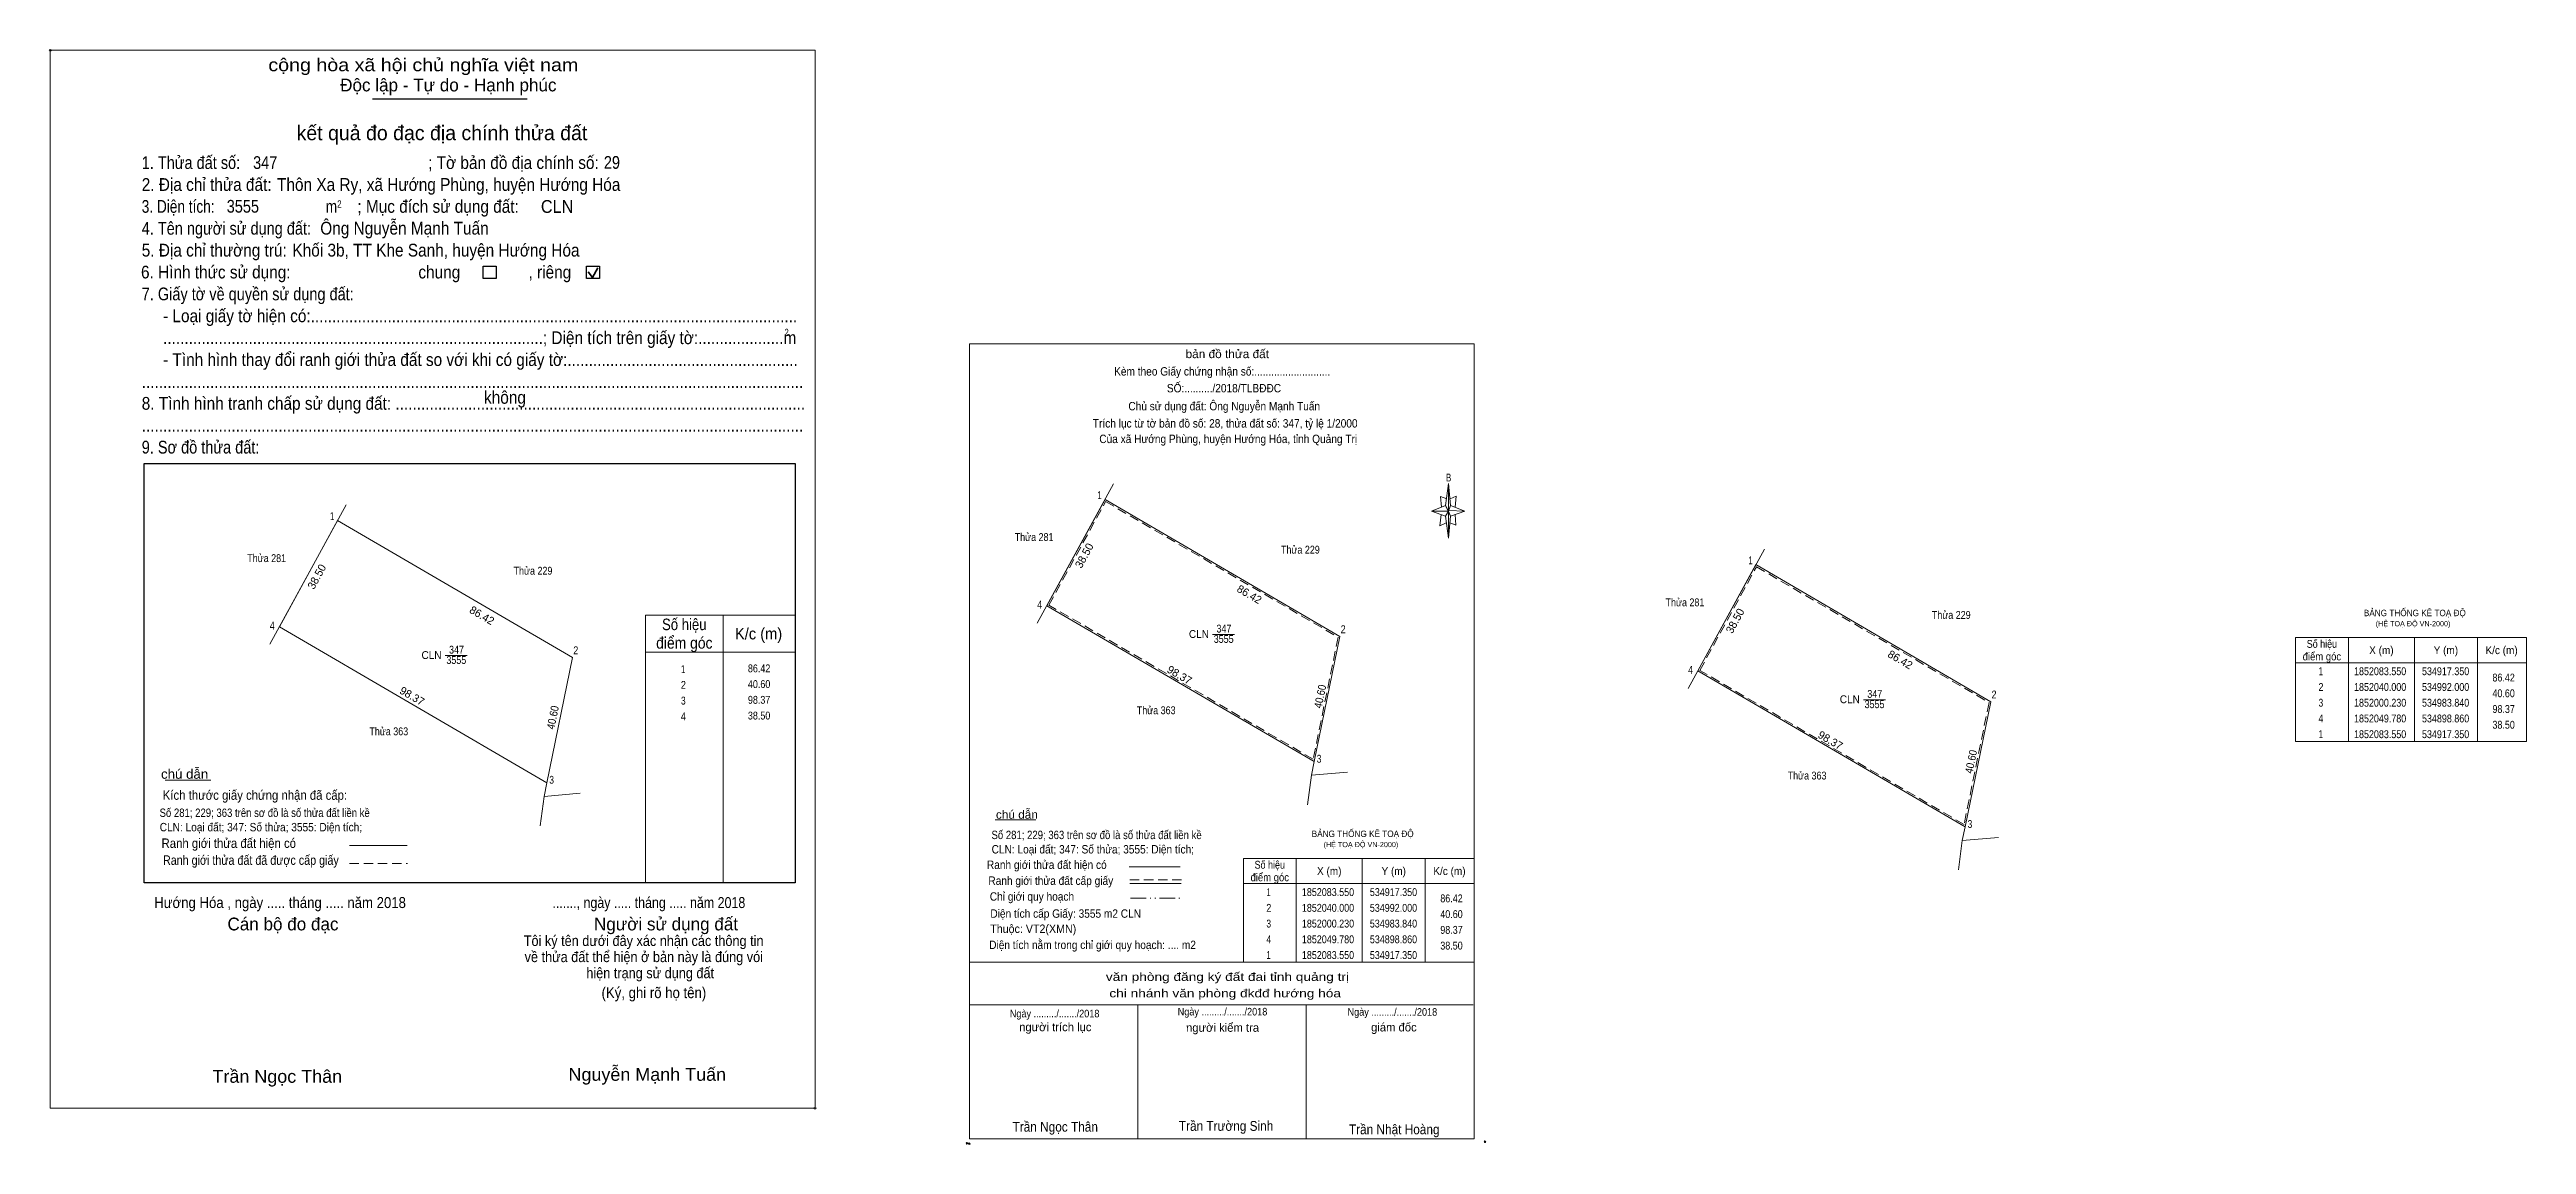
# Model space of a CAD drawing. Header units: metres. Extents: x 534375 to 535162, y 1851899 to 1852247.
import ezdxf
from ezdxf.enums import TextEntityAlignment as Align

# ---------------------------------------------------------------- set-up
doc = ezdxf.new("R2010")
doc.units = ezdxf.units.M
doc.header["$PDMODE"] = 32
doc.header["$PDSIZE"] = 0.5
doc.linetypes.add('DASH_DOUBLE_DOT', pattern=[9.2, 5, -1.2, 0.3, -1.2, 0.3, -1.2])
doc.linetypes.add('MEDIUM_DASHED', pattern=[4.5, 3, -1.5])
for name, color, linetype, lineweight in [('1', 7, 'Continuous', 13), ('10', 7, 'Continuous', 13), ('15', 7, 'Continuous', 13), ('17', 7, 'Continuous', 13), ('2', 7, 'Continuous', 25), ('5', 7, 'Continuous', 13), ('51', 7, 'Continuous', 13), ('6', 7, 'Continuous', 13), ('63', 7, 'Continuous', 13)]:
    doc.layers.add(name, color=color, linetype=linetype, lineweight=lineweight)

msp = doc.modelspace()

# ---------------------------------------------------------------- linework, layer by layer
at = {"layer": '1'}
for p, q in [((534445.14, 1852058.3), (534469.37, 1852102.55)), ((534689, 1852064.99), (534713.23, 1852109.24)), ((534895.83, 1852044.25), (534920.06, 1852088.5))]:
    msp.add_line(p, q, dxfattribs=at)
for points in [[(534710.52, 1852104.29), (534785.17, 1852060.74), (534777.01, 1852020.97), (534692.03, 1852070.52)], [(534466.66, 1852097.6), (534541.31, 1852054.05), (534533.15, 1852014.28), (534448.17, 1852063.83)], [(534917.35, 1852083.55), (534992, 1852040), (534983.84, 1852000.23), (534898.86, 1852049.78)]]:
    msp.add_lwpolyline(points, dxfattribs=at)
for points in [[(534710.52, 1852104.29), (534785.17, 1852060.74), (534777.01, 1852020.97), (534692.03, 1852070.52)], [(534466.66, 1852097.6), (534541.31, 1852054.05), (534533.15, 1852014.28), (534448.17, 1852063.83)], [(534917.35, 1852083.55), (534992, 1852040), (534983.84, 1852000.23), (534898.86, 1852049.78)]]:
    msp.add_lwpolyline(points, close=True, dxfattribs=at)
at = {"layer": '1', "linetype": 'MEDIUM_DASHED'}
for points in [[(534710.71, 1852103.6), (534784.61, 1852060.49), (534776.66, 1852021.75), (534692.7, 1852070.71)], [(534917.54, 1852082.86), (534991.44, 1852039.75), (534983.49, 1852001.01), (534899.53, 1852049.97)]]:
    msp.add_lwpolyline(points, close=True, dxfattribs=at)
at = {"layer": '10'}
for points in [[(534787.58, 1852017.62), (534776.12, 1852016.62), (534774.89, 1852007.29)], [(534543.72, 1852010.93), (534532.26, 1852009.93), (534531.03, 1852000.6)], [(534994.41, 1851996.88), (534982.95, 1851995.88), (534981.72, 1851986.55)]]:
    msp.add_lwpolyline(points, dxfattribs=at)
at = {"layer": '15'}
for p, q in [((534777.01, 1852020.97), (534776.12, 1852016.62)), ((534533.15, 1852014.28), (534532.26, 1852009.93)), ((534983.84, 1852000.23), (534982.95, 1851995.88))]:
    msp.add_line(p, q, dxfattribs=at)
at = {"layer": '17'}
for p, q in [((534411.86, 1852015.09), (534426.34, 1852015.09)), ((534675.63, 1852002.45), (534688.53, 1852002.45))]:
    msp.add_line(p, q, dxfattribs=at)
at = {"layer": '2'}
for p, q in [((534477.72, 1852231.56), (534526.86, 1852231.56)), ((534405.16, 1852115.65), (534612.05, 1852115.65)), ((534612.05, 1852115.65), (534612.05, 1851982.48))]:
    msp.add_line(p, q, dxfattribs=at)
at = {"layer": '2', "lineweight": 35}
for p, q in [((534546.26, 1852176.62), (534547.64, 1852174.82)), ((534547.64, 1852174.82), (534549.33, 1852177.83))]:
    msp.add_line(p, q, dxfattribs=at)
at = {"layer": '2', "lineweight": 13}
msp.add_lwpolyline([(534375.37, 1852246.97), (534618.38, 1852246.97), (534618.38, 1851910.85), (534375.37, 1851910.85)], close=True, dxfattribs=at)
at = {"layer": '2'}
for points in [[(534512.88, 1852178.42), (534517.06, 1852178.42), (534517.06, 1852174.52), (534512.88, 1852174.52)], [(534545.72, 1852178.42), (534549.89, 1852178.42), (534549.89, 1852174.52), (534545.72, 1852174.52)]]:
    msp.add_lwpolyline(points, close=True, dxfattribs=at)
msp.add_lwpolyline([(534612.05, 1851982.48), (534405.16, 1851982.48), (534405.16, 1852115.65)], dxfattribs=at)
for p in [(534375.37, 1852246.97), (534618.38, 1851910.85)]:
    msp.add_point(p, dxfattribs=at)
at = {"layer": '5'}
for p, q in [((534667.5, 1851901.07), (534667.5, 1852153.76)), ((534818.75, 1852102.33), (534819.64, 1852109.29)), ((534820.35, 1852102.33), (534824.81, 1852100.55)), ((534818.75, 1852098.95), (534814.29, 1852100.55)), ((534820.35, 1852098.95), (534819.64, 1852092)), ((534821.95, 1852096.09), (534820.17, 1852096.81)), ((534821.77, 1852099.49), (534821.95, 1852096.09)), ((534667.5, 1851957.21), (534827.88, 1851957.21)), ((534667.5, 1851943.66), (534827.52, 1851943.66)), ((534667.5, 1851943.66), (534827.52, 1851943.66)), ((534667.5, 1851943.66), (534827.52, 1851943.66)), ((534720.96, 1851901.07), (534720.96, 1851943.66)), ((534774.42, 1851901.07), (534774.42, 1851943.66))]:
    msp.add_line(p, q, dxfattribs=at)
for points in [[(534667.5, 1852153.76), (534827.88, 1852153.76), (534827.88, 1851901.07)], [(534819.64, 1852100.55), (534818.75, 1852102.33), (534814.29, 1852100.55)], [(534819.1, 1852104.47), (534817.14, 1852105.18), (534817.5, 1852101.8)], [(534820.17, 1852104.47), (534822.13, 1852105.36), (534821.77, 1852101.8)], [(534817.32, 1852099.49), (534816.97, 1852095.92), (534818.92, 1852096.81)], [(534819.64, 1852100.55), (534820.35, 1852098.95), (534824.81, 1852100.55)], [(534827.88, 1851901.07), (534667.5, 1851901.07), (534667.5, 1851943.66)]]:
    msp.add_lwpolyline(points, dxfattribs=at)
for points in [[(534819.64, 1852109.29), (534820.35, 1852102.33), (534819.64, 1852100.55)], [(534819.64, 1852100.55), (534814.29, 1852100.55), (534818.75, 1852102.33), (534820.35, 1852098.95), (534824.81, 1852100.55), (534819.64, 1852100.73)], [(534819.64, 1852100.55), (534819.64, 1852092), (534818.75, 1852098.95)]]:
    msp.add_lwpolyline(points, close=True, dxfattribs=at)
for p in [(534666.66, 1851899.7), (534667.37, 1851899.58)]:
    msp.add_point(p, dxfattribs=at)
at = {"layer": '51'}
for p, q in [((534710.52, 1852104.29), (534692.03, 1852070.52)), ((534466.66, 1852097.6), (534448.17, 1852063.83)), ((534917.35, 1852083.55), (534898.86, 1852049.78)), ((534692.03, 1852070.52), (534777.01, 1852020.97)), ((534448.17, 1852063.83), (534533.15, 1852014.28)), ((534898.86, 1852049.78), (534983.84, 1852000.23))]:
    msp.add_line(p, q, dxfattribs=at)
for points in [[(534710.52, 1852104.29), (534785.17, 1852060.74), (534777.01, 1852020.97)], [(534466.66, 1852097.6), (534541.31, 1852054.05), (534533.15, 1852014.28)], [(534917.35, 1852083.55), (534992, 1852040), (534983.84, 1852000.23)]]:
    msp.add_lwpolyline(points, dxfattribs=at)
at = {"layer": '6'}
for p, q in [((534470.47, 1851994.28), (534488.75, 1851994.28)), ((534718.16, 1851987.49), (534734.44, 1851987.49)), ((534718.4, 1851982.28), (534734.68, 1851982.28))]:
    msp.add_line(p, q, dxfattribs=at)
at = {"layer": '6', "linetype": 'MEDIUM_DASHED'}
for p, q in [((534470.45, 1851988.65), (534488.85, 1851988.65)), ((534718.4, 1851983.38), (534734.8, 1851983.38))]:
    msp.add_line(p, q, dxfattribs=at)
at = {"layer": '6'}
msp.add_point((534831.27, 1851900.18), dxfattribs=at)
at = {"layer": '63'}
for p, q in [((534589.18, 1852067.52), (534589.18, 1851982.48)), ((534589.18, 1852067.52), (534589.18, 1851982.48)), ((534500.87, 1852054.67), (534507.81, 1852054.67)), ((534744.73, 1852061.36), (534751.67, 1852061.36)), ((535105.62, 1852060.38), (535105.62, 1852027.38)), ((535126.62, 1852060.38), (535126.62, 1852027.38)), ((535146.62, 1852060.38), (535146.62, 1852027.38)), ((535088.82, 1852052.38), (535162.22, 1852052.38)), ((534951.56, 1852040.62), (534958.5, 1852040.62)), ((534771.28, 1851990.21), (534771.28, 1851957.21)), ((534792.28, 1851990.21), (534792.28, 1851957.21)), ((534812.28, 1851990.21), (534812.28, 1851957.21)), ((534754.48, 1851982.21), (534827.88, 1851982.21))]:
    msp.add_line(p, q, dxfattribs=at)
at = {"layer": '63', "linetype": 'DASH_DOUBLE_DOT'}
msp.add_line((534718.63, 1851977.59), (534735.02, 1851977.59), dxfattribs=at)
at = {"layer": '63'}
for points in [[(534590.7, 1851982.48), (534564.55, 1851982.48), (534564.55, 1852067.52), (534590.7, 1852067.52)], [(534587.08, 1852067.52), (534612.05, 1852067.52), (534612.05, 1851982.48), (534587.08, 1851982.48)], [(534564.55, 1852055.79), (534589.18, 1852055.79), (534612.05, 1852055.79)]]:
    msp.add_lwpolyline(points, dxfattribs=at)
for points in [[(535088.82, 1852060.38), (535162.22, 1852060.38), (535162.22, 1852027.38), (535088.82, 1852027.38)], [(534754.48, 1851990.21), (534827.88, 1851990.21), (534827.88, 1851957.21), (534754.48, 1851957.21)]]:
    msp.add_lwpolyline(points, close=True, dxfattribs=at)

# ---------------------------------------------------------------- texts
at = {"layer": '1'}
for s, height, width, p in [('CLN', 2.5, 0.95, (534740.365, 1852060.27)), ('347', 2.5, 0.85, (534748.3, 1852061.98)), ('BẢNG THỐNG KÊ TOẠ ĐỘ ', 2.049, 0.95, (535127.11, 1852067.18)), ('(HỆ TOẠ ĐỘ VN-2000)', 1.663, 0.9, (535126.18, 1852063.96)), ('CLN', 2.5, 0.95, (534496.505, 1852053.58)), ('3555', 2.5, 0.85, (534504.38, 1852052.01)), ('347', 2.5, 0.85, (534504.44, 1852055.29)), ('3555', 2.5, 0.85, (534748.24, 1852058.7)), ('CLN', 2.5, 0.95, (534947.195, 1852039.53)), ('3555', 2.5, 0.85, (534955.07, 1852037.96)), ('347', 2.5, 0.85, (534955.13, 1852041.24)), ('BẢNG THỐNG KÊ TOẠ ĐỘ ', 2.049, 0.95, (534792.77, 1851997.01)), ('(HỆ TOẠ ĐỘ VN-2000)', 1.663, 0.9, (534791.84, 1851993.79))]:
    msp.add_text(s, height=height, dxfattribs=dict(at, width=width)).set_placement(p, align=Align.CENTER)
at = {"layer": '2'}
for s, height, width, p in [('cộng hòa xã hội chủ nghĩa việt nam', 4.056, 1.15, (534444.66, 1852240.33)), ('1. Thửa đất số:', 4.056, 0.85, (534404.42, 1852209.27)), ('347', 4.06, 0.85, (534439.8, 1852209.27)), ('; Tờ bản đồ địa chính số:', 4.056, 0.9, (534495.43, 1852209.27)), ('29', 4.06, 0.85, (534551.26, 1852209.32)), ('2. Địa chỉ thửa đất:', 4.056, 0.9, (534404.42, 1852202.31)), ('Thôn Xa Ry, xã Hướng Phùng, huyện Hướng Hóa', 4.06, 0.9, (534447.41, 1852202.31)), ('3. Diện tích:', 4.056, 0.8, (534404.42, 1852195.35)), ('3555', 4.06, 0.85, (534431.42, 1852195.39)), ('m', 4.056, 0.8, (534462.89, 1852195.35)), ('2', 2.318, 0.8, (534466.54, 1852196.98)), ('; Mục đích sử dụng đất:', 4.056, 0.9, (534472.95, 1852195.35)), (' CLN', 4.06, 0.95, (534529.83, 1852195.33)), ('4. Tên người sử dụng đất:', 4.056, 0.85, (534404.42, 1852188.4)), ('Ông Nguyễn Mạnh Tuấn', 4.06, 0.9, (534461.15, 1852188.43)), ('5. Địa chỉ thường trú:', 4.056, 0.9, (534404.42, 1852181.45)), ('Khối 3b, TT Khe Sanh, huyện Hướng Hóa', 4.06, 0.9, (534452.31, 1852181.45)), ('6. Hình thức sử dụng:', 4.056, 0.9, (534404.19, 1852174.49)), ('chung                , riêng', 4.056, 0.9, (534492.33, 1852174.49)), ('7. Giấy tờ về quyền sử dụng đất:', 4.056, 0.85, (534404.42, 1852167.54)), ('     - Loại giấy tờ hiện có:..................................................................................................................', 4.056, 0.9, (534404.42, 1852160.59)), ('     .........................................................................................; Diện tích trên giấy tờ:....................m', 4.056, 0.9, (534404.42, 1852153.63)), ('2', 2.318, 0.8, (534608.64, 1852156.18)), ('     - Tình hình thay đổi ranh giới thửa đất so với khi có giấy tờ:......................................................', 4.056, 0.9, (534404.42, 1852146.68)), ('8. Tình hình tranh chấp sử dụng đất: ................................................................................................', 4.056, 0.9, (534404.42, 1852132.77)), ('...........................................................................................................................................................', 4.056, 0.9, (534404.42, 1852139.72)), ('không', 4.056, 0.9, (534513.2, 1852134.68)), ('...........................................................................................................................................................', 4.056, 0.9, (534404.42, 1852125.82)), ('9. Sơ đồ thửa đất:', 4.056, 0.85, (534404.42, 1852118.86)), ('Hướng Hóa , ngày ..... tháng ..... năm 2018', 3.477, 0.9, (534408.39, 1851974.45)), ('......., ngày ..... tháng ..... năm 2018', 3.477, 0.85, (534534.92, 1851974.45)), ('(Ký, ghi rõ họ tên)', 3.477, 0.9, (534550.54, 1851945.82)), ('Trần Ngọc Thân', 4.06, 1.05, (534426.9, 1851918.93)), ('Nguyễn Mạnh Tuấn', 4.06, 1.05, (534540.03, 1851919.56))]:
    msp.add_text(s, height=height, dxfattribs=dict(at, width=width)).set_placement(p)
for s, p in [('Độc lập - Tự do - Hạnh phúc', (534467.47, 1852233.93)), ('Cán bộ đo đạc', (534431.66, 1851967.35)), ('Người sử dụng đất', (534548.13, 1851967.35))]:
    msp.add_text(s, height=4.056, dxfattribs=at).set_placement(p)
for s, height, p in [('kết quả đo đạc địa chính thửa đất', 4.636, (534499.82, 1852218.42)), ('.', 1.159, (534618.353, 1851910.23))]:
    msp.add_text(s, height=height, dxfattribs=at).set_placement(p, align=Align.CENTER)
at = {"layer": '2', "width": 0.9}
for s, p in [('Tôi ký tên dưới đây xác nhận các thông tin', (534563.905, 1851962.39)), ('về thửa đất thể hiện ở bản này là đúng vói', (534563.96, 1851957.27)), ('hiện trạng sử dụng đất', (534565.99, 1851952.14))]:
    msp.add_text(s, height=3.351, dxfattribs=at).set_placement(p, align=Align.CENTER)
at = {"layer": '5'}
for s, height, width, p in [('bản đồ thửa đất', 2.673, 1.05, (534749.385, 1852149.17)), ('Kèm theo Giấy chứng nhận số:...........................', 2.673, 0.9, (534747.75, 1852143.63)), ('SỐ:........../2018/TLBĐĐC', 2.673, 0.9, (534748.325, 1852138.29)), ('Chủ sử dụng đất: Ông Nguyễn Mạnh Tuấn', 2.67, 0.9, (534748.405, 1852132.58)), ('Trích lục từ tờ bản đồ số: 28, thửa đất số: 347, tỷ lệ 1/2000 ', 2.67, 0.9, (534749.165, 1852127.11)), ('Của xã Hướng Phùng, huyện Hướng Hóa, tỉnh Quảng Trị', 2.67, 0.9, (534749.675, 1852122.18)), ('B', 2.455, 0.75, (534819.73, 1852110)), ('văn phòng đăng ký đất đai tỉnh quảng trị', 2.598, 1.25, (534749.42, 1851951.3)), ('chi nhánh văn phòng đkđđ hướng hóa', 2.598, 1.25, (534748.705, 1851946.07)), ('Ngày ........./......./2018', 2.406, 0.9, (534694.505, 1851939.72)), ('Ngày ........./......./2018', 2.406, 0.9, (534694.505, 1851939.72)), ('Ngày ........./......./2018', 2.406, 0.9, (534747.855, 1851940.32)), ('Ngày ........./......./2018', 2.406, 0.9, (534801.835, 1851940.23)), ('Trần Ngọc Thân', 3.12, 0.9, (534694.71, 1851903.39)), ('Trần Trường Sinh', 3.118, 0.9, (534748.985, 1851903.66)), ('Trần Nhật Hoàng', 3.118, 0.9, (534802.425, 1851902.56))]:
    msp.add_text(s, height=height, dxfattribs=dict(at, width=width)).set_placement(p, align=Align.CENTER)
for s, height, p in [('người trích lục', 2.67, (534694.72, 1851935.31)), ('người kiểm tra', 2.673, (534747.88, 1851935.13)), ('giám đốc', 2.673, (534802.315, 1851935.24))]:
    msp.add_text(s, height=height, dxfattribs=at).set_placement(p, align=Align.CENTER)
at = {"layer": '6'}
for s, height, width, p in [('chú dẫn', 3, 1.05, (534410.55, 1852015.53)), ('Kích thước giấy chứng nhận đã cấp:', 3, 0.9, (534411.1, 1852008.84)), ('Số 281; 229; 363 trên sơ đồ là số thửa đất liền kề', 2.67, 0.85, (534410.09, 1852003.39)), ('CLN: Loại đất; 347: Số thửa; 3555: Diện tích;', 2.67, 0.9, (534410.13, 1851998.82)), ('Số 281; 229; 363 trên sơ đồ là số thửa đất liền kề', 2.67, 0.85, (534674.45, 1851996.35)), ('Ranh giới thửa đất hiện có ', 3, 0.9, (534410.71, 1851993.55)), ('Ranh giới thửa đất đã được cấp giấy', 3, 0.85, (534411.17, 1851988.17)), ('CLN: Loại đất; 347: Số thửa; 3555: Diện tích;', 2.67, 0.9, (534674.49, 1851991.78)), ('Thuộc: VT2(XMN)', 2.67, 0.95, (534674.05, 1851966.53)), ('Diện tích cấp Giấy: 3555 m2 CLN', 2.67, 0.9, (534674.09, 1851971.36)), ('Diện tích nằm trong chỉ giới quy hoạch: .... m2', 2.67, 0.9, (534673.72, 1851961.41))]:
    msp.add_text(s, height=height, dxfattribs=dict(at, width=width)).set_placement(p)
for s, width, p in [('chú dẫn', 1.05, (534682.525, 1852002.82)), ('Ranh giới thửa đất hiện có ', 0.9, (534692.47, 1851986.87)), ('Ranh giới thửa đất cấp giấy', 0.9, (534693.295, 1851981.8)), ('Chỉ giới quy hoạch', 0.9, (534687.31, 1851976.78))]:
    msp.add_text(s, height=2.673, dxfattribs=dict(at, width=width)).set_placement(p, align=Align.CENTER)
at = {"layer": '63'}
for s, width, p in [(' 1', 0.75, (534709.49, 1852104.4)), (' 1', 0.75, (534465.63, 1852097.71)), (' 1', 0.75, (534916.32, 1852083.66)), (' 4', 0.85, (534690.55, 1852069.6)), (' 4', 0.85, (534446.69, 1852062.91)), (' 2', 0.85, (534786.99, 1852061.78)), (' 2', 0.85, (534543.13, 1852055.09)), ('40.60', 0.85, (534604.16, 1852044.35)), ('86.42', 0.85, (534604.16, 1852049.35)), (' 4', 0.85, (534897.38, 1852048.86)), ('86.42', 0.85, (535158.52, 1852046.43)), ('98.37', 0.85, (534604.16, 1852039.35)), (' 2', 0.85, (534993.82, 1852041.04)), ('40.60', 0.85, (535158.52, 1852041.43)), ('98.37', 0.85, (535158.52, 1852036.43)), ('38.50', 0.85, (534604.16, 1852034.35)), ('38.50', 0.85, (535158.52, 1852031.43)), (' 3', 0.8, (534779.28, 1852020.63)), (' 3', 0.8, (534535.42, 1852013.94)), (' 3', 0.8, (534986.11, 1851999.89)), ('86.42', 0.85, (534824.18, 1851976.26)), ('40.60', 0.85, (534824.18, 1851971.26)), ('98.37', 0.85, (534824.18, 1851966.26)), ('38.50', 0.85, (534824.18, 1851961.26))]:
    msp.add_text(s, height=2.5, dxfattribs=dict(at, width=width)).set_placement(p, align=Align.RIGHT)
for s, height, width, p in [('Thửa 281', 2.5, 0.85, (534687.985, 1852091.06)), ('Thửa 281', 2.5, 0.85, (534444.125, 1852084.37)), ('Thửa 229', 2.5, 0.85, (534772.605, 1852087.06)), ('Thửa 229', 2.5, 0.85, (534528.745, 1852080.37)), ('Thửa 281', 2.5, 0.85, (534894.815, 1852070.32)), ('Số hiệu', 3.666, 0.85, (534576.825, 1852062.74)), ('K/c (m)', 3.666, 0.95, (534600.44, 1852059.8)), ('Thửa 229', 2.5, 0.85, (534979.435, 1852066.32)), ('điểm góc', 3.666, 0.9, (534576.835, 1852056.87)), ('điểm góc', 2.5, 0.9, (535097.22, 1852053.13)), ('Số hiệu', 2.5, 0.85, (535097.22, 1852057.13)), ('X (m)', 2.5, 0.95, (535116.12, 1852055.13)), ('Y (m)', 2.5, 0.95, (535136.615, 1852055.13)), ('K/c (m)', 2.5, 0.95, (535154.32, 1852055.13)), (' 2', 2.5, 0.85, (534576.15, 1852044.1)), (' 1', 2.5, 0.75, (534576.145, 1852049.1)), (' 1', 2.5, 0.75, (535096.515, 1852048.43)), ('1852083.550', 2.5, 0.85, (535115.72, 1852048.43)), ('534917.350', 2.5, 0.85, (535136.525, 1852048.43)), (' 3', 2.5, 0.8, (534576.15, 1852039.1)), ('Thửa 363', 2.5, 0.85, (534726.78, 1852036.03)), (' 3', 2.5, 0.8, (535096.52, 1852038.43)), (' 2', 2.5, 0.85, (535096.52, 1852043.43)), ('1852040.000', 2.5, 0.85, (535115.72, 1852043.43)), ('1852000.230', 2.5, 0.85, (535115.72, 1852038.43)), ('534992.000', 2.5, 0.85, (535136.525, 1852043.43)), ('534983.840', 2.5, 0.85, (535136.525, 1852038.43)), ('Thửa 363', 2.5, 0.85, (534482.92, 1852029.34)), (' 4', 2.5, 0.85, (534576.145, 1852034.1)), (' 4', 2.5, 0.85, (535096.515, 1852033.43)), (' 1', 2.5, 0.75, (535096.515, 1852028.43)), ('1852049.780', 2.5, 0.85, (535115.72, 1852033.43)), ('1852083.550', 2.5, 0.85, (535115.72, 1852028.43)), ('534898.860', 2.5, 0.85, (535136.525, 1852033.43)), ('534917.350', 2.5, 0.85, (535136.525, 1852028.43)), ('Thửa 363', 2.5, 0.85, (534933.61, 1852015.29)), ('điểm góc', 2.5, 0.9, (534762.88, 1851982.96)), ('Số hiệu', 2.5, 0.85, (534762.88, 1851986.96)), ('X (m)', 2.5, 0.95, (534781.78, 1851984.96)), ('Y (m)', 2.5, 0.95, (534802.275, 1851984.96)), ('K/c (m)', 2.5, 0.95, (534819.98, 1851984.96)), (' 2', 2.5, 0.85, (534762.18, 1851973.26)), (' 1', 2.5, 0.75, (534762.175, 1851978.26)), ('1852083.550', 2.5, 0.85, (534781.38, 1851978.26)), ('1852040.000', 2.5, 0.85, (534781.38, 1851973.26)), ('534917.350', 2.5, 0.85, (534802.185, 1851978.26)), ('534992.000', 2.5, 0.85, (534802.185, 1851973.26)), (' 3', 2.5, 0.8, (534762.18, 1851968.26)), ('1852000.230', 2.5, 0.85, (534781.38, 1851968.26)), ('534983.840', 2.5, 0.85, (534802.185, 1851968.26)), (' 4', 2.5, 0.85, (534762.175, 1851963.26)), (' 1', 2.5, 0.75, (534762.175, 1851958.26)), ('1852049.780', 2.5, 0.85, (534781.38, 1851963.26)), ('1852083.550', 2.5, 0.85, (534781.38, 1851958.26)), ('534898.860', 2.5, 0.85, (534802.185, 1851963.26)), ('534917.350', 2.5, 0.85, (534802.185, 1851958.26))]:
    msp.add_text(s, height=height, dxfattribs=dict(at, width=width)).set_placement(p, align=Align.CENTER)
for s, rotation, p in [('38.50', 61.298, (534705.012, 1852085.835)), ('38.50', 61.298, (534461.152, 1852079.145)), ('86.42', 329.741, (534511.91, 1852066.346)), ('86.42', 329.741, (534755.77, 1852073.036)), ('38.50', 61.298, (534911.842, 1852065.095)), ('86.42', 329.741, (534962.6, 1852052.296)), ('98.37', 329.754, (534733.565, 1852047.418)), ('98.37', 329.754, (534489.705, 1852040.728)), ('98.37', 329.754, (534940.395, 1852026.678))]:
    msp.add_text(s, height=2.5, rotation=rotation, dxfattribs=at).set_placement(p, align=Align.CENTER)
at = {"layer": '63', "width": 0.9}
for p in [(534536.251, 1852034.759), (534780.111, 1852041.449), (534986.941, 1852020.709)]:
    msp.add_text('40.60', height=2.5, rotation=78.405, dxfattribs=at).set_placement(p, align=Align.CENTER)

doc.saveas('drawing.dxf')
